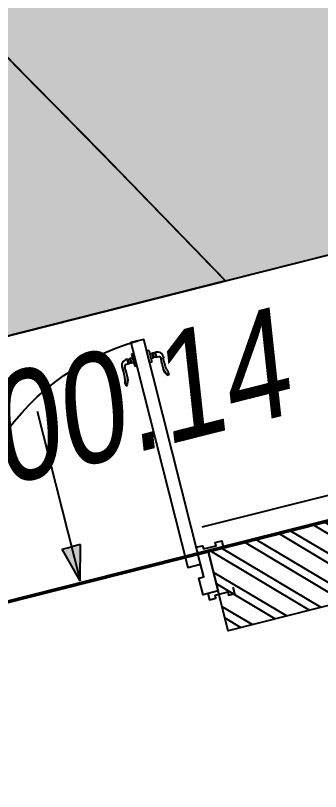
# Model space of a CAD drawing. Header units: millimetres. Extents: x 97194 to 152491, y 18573 to 58496.
# Drawn here: x 142530 to 143459, y 40322 to 42685 of the extents above; entities that cross this region are included whole.
import ezdxf

# ---------------------------------------------------------------- set-up
doc = ezdxf.new("R2010")
doc.units = ezdxf.units.MM
for name, color, linetype in [('doors', 4, 'Continuous'), ('dwgmodels.com', 7, 'Continuous'), ('floor hatch', 252, 'Continuous'), ('furn3', 175, 'Continuous'), ('txt2', 7, 'Continuous'), ('wall', 5, 'Continuous')]:
    doc.layers.add(name, color=color, linetype=linetype)
doc.styles.get("Standard").update_dxf_attribs({"font": 'arial.ttf'})

# ---------------------------------------------------------------- blocks, each defined once
blk = doc.blocks.new('qw')
h = blk.add_hatch(color=0)
h.paths.add_polyline_path([(0, 0), (-107.2976678448031, 0), (-107.2976678448031, -28.75032344875945)])
h.paths.add_polyline_path([(-107.2976678448031, 28.75032344875944), (-107.2976678448031, 0), (0, 0)])
at = {"color": 0}
for p, q in [((0, 0), (-107.2976678448031, 28.75032344875945)), ((-107.2976678448031, 28.75032344875945), (-107.2976678448031, -7.275957614183426e-12)), ((-532.7255126889795, 0), (0, 0)), ((0, 0), (-107.2976678448031, -28.75032344875945)), ((-107.2976678448031, -28.75032344875945), (-107.2976678448031, 7.275957614183426e-12))]:
    blk.add_line(p, q, dxfattribs=at)
blk = doc.blocks.new('door-handle')
at = {"color": 0}
for p, q in [((-32, 10), (-32, -10.00000000000728)), ((-30, 9), (-32, 9)), ((-30, 9), (-30, -9)), ((-19, 9), (-21, 9)), ((-21, 9), (-21, -9)), ((-19, 10), (-19, -10.00000000000728)), ((-9, 10), (-19, 10)), ((0, 25), (-9, 25)), ((-9, 25), (-9, -25)), ((0, -25), (0, 25)), ((-32, -10.00000000000364), (-40.34172901356942, -10.00000000000364)), ((-30, -9), (-32, -9)), ((-19, -9), (-21, -9)), ((-9, -10), (-19, -10.00000000000364)), ((-9, -25), (0, -25)), ((-61.67027487228916, -93.05419732806331), (-60.75208368415406, -94.01785612024833))]:
    blk.add_line(p, q, dxfattribs=at)
for centre, radius, start, end in [((-34.46362960745319, -14.92424038324498), 25.04570281554129, 84.35495152263769, 191.5747182569977), ((-25.49999999999818, 16.17089144310557), 8.465913068820786, 237.8902061553036, 302.1097938446965), ((-242.8306956194119, -39.24300342557399), 184.8403687438857, 350.5395445302115, 5.991388819178432), ((-39.67183528947498, -19.52468724937171), 9.54821579143467, 85.9768775786792, 192.3256840784366), ((-595.5908857967352, -61.5688183318307), 548.0530142172786, 359.6930381090062, 4.186108045202766), ((-25.49999999999818, -16.17089144310921), 8.465913068820786, 57.89020615530352, 122.1097938446965), ((-38.8885466585707, -82.44414781276464), 25.13126123219481, 149.329352931917, 204.972632821159), ((-91.0594398050871, -62.15080612508973), 42.64671855244374, 313.5613391426849, 358.16915816811), ((-90.1706845965, -63.14248529410906), 42.64671855244374, 313.5613391426849, 358.16915816811)]:
    blk.add_arc(centre, radius, start, end, dxfattribs=at)
blk = doc.blocks.new('door 810x125')
at = {"layer": 'doors', "color": 34, "linetype": 'ByBlock'}
for points in [[(-62.49999999947613, -32), (-82.49999999947613, -32), (-82.49999999947613, -11.99999999994179), (-72.49999999947613, -11.99999999988358), (-72.49999999947613, 28.00000000005821), (-82.49999999947613, 28.00000000005821), (-82.49999999947613, 48.00000000005821), (-62.5, 48.00000000005821)], [(62.49999999947613, -32), (82.49999999947613, -32), (82.49999999947613, -11.99999999994179), (72.49999999947613, -11.99999999988358), (72.49999999947613, 28.00000000005821), (82.49999999947613, 28.00000000005821), (82.49999999947613, 48.00000000005821), (62.5, 48.00000000005821)], [(62.5, 0), (-62.5, 0), (-62.5, -47), (-10.49999999976717, -47), (-10.49999999976717, -32), (62.49999999953434, -31.99999999994179), (62.49999999953434, 0)], [(29.50000000029104, -31.99999999994179), (735.5000000002328, -32), (735.5000000002328, -72), (29.50000000029104, -71.99999999995634), (29.46767709980486, -32.00002611920354)], [(-62.49999999941792, -777.9999999999418), (-82.49999999941792, -777.9999999999418), (-82.49999999941792, -797.9999999999418), (-72.49999999941792, -798.0000000000582), (-72.49999999941792, -838), (-82.49999999941792, -838), (-82.49999999941792, -858), (-62.49999999994179, -858)], [(62.5, -810), (-62.5, -810), (-62.5, -763), (-10.49999999976717, -762.9999999999418), (-10.49999999976717, -777.9999999999418), (62.49999999953434, -778.0000000000582), (62.49999999953434, -810)], [(62.49999999941792, -777.9999999999418), (82.49999999941792, -777.9999999999418), (82.49999999941792, -797.9999999999418), (72.49999999941792, -798.0000000000582), (72.49999999941792, -838), (82.49999999941792, -838), (82.49999999941792, -858), (62.49999999994179, -858)]]:
    blk.add_lwpolyline(points, dxfattribs=at)
at = {"layer": 'doors'}
blk.add_arc((-10.49999999976717, -32), 746.268048357961, 272.8011120017163, 358.4642879844835, dxfattribs=at)
at = {"layer": 'doors', "color": 34, "linetype": 'ByBlock', "zscale": 0.07530120532436947}
for p, xscale, yscale, rotation in [((681.6094870693632, -32.00000000779983), 0.7530120532028377, 0.7530120532028377, 270.0000000310026), ((681.6094870693632, -72.00000000698492), -0.753012053319253, 0.753012053319253, 269.9999999689974)]:
    blk.add_blockref('door-handle', p, dxfattribs=dict(at, xscale=xscale, yscale=yscale, rotation=rotation))

msp = doc.modelspace()

# ---------------------------------------------------------------- hatches: boundary and pattern name
at = {"layer": 'dwgmodels.com', "true_color": 0xffcdbe}
h = msp.add_hatch(dxfattribs=at)
h.set_pattern_fill('HONEY', color=254, scale=50, style=0)
h.set_pattern_definition([(0, (-895877.3617967407, -955974.33654271), (238.125, 137.4815), [158.75, -317.5]), (120, (-895877.3617967407, -955974.33654271), (-238.1249715503903, 137.4815492761695), [158.75, -317.4999999999999]), (59.99999999999999, (-895877.3617967407, -955974.33654271), (2.844960973469313e-05, 274.9630492761694), [-317.5, 158.75])])
edge = h.paths.add_edge_path()
edge.add_line((105643.7085775571, 57854.44691355614), (110359.7725582591, 57515.32246487384))
edge.add_line((110359.7725582591, 57515.32246487384), (111413.6382032592, 56313.66345728998))
edge.add_line((111413.6382032592, 56313.66345728998), (112889.6382032592, 55459.66345728998))
edge.add_line((112889.6382032592, 55459.66345728998), (118772.9929110878, 55037.89207774092))
edge.add_line((118772.9929110878, 55037.89207774092), (120982.7159031509, 56103.29655656725))
edge.add_line((120982.7159031509, 56103.29655656725), (126670.8881387498, 55713.22746886109))
edge.add_line((126670.8881387498, 55713.22746886109), (125292.2852490654, 53675.93038898188))
edge.add_line((125292.2852490654, 53675.93038898188), (126735.4874830749, 50705.68376387056))
edge.add_line((126735.4874830749, 50705.68376387056), (130029.3976329309, 50470.41024876578))
edge.add_line((130029.3976329309, 50470.41024876578), (131880.1055487773, 53205.38335877185))
edge.add_line((131880.1055487773, 53205.38335877185), (130774.9005915576, 55479.99963698949))
edge.add_arc((133336.0198217582, 64281.45496847905), 9166.512295497629, 253.7756299186634, 286.212843936544)
edge.add_line((135895.368418625, 55479.48459683923), (138757.6382032583, 55273.663457288))
edge.add_arc((124248.3471569641, 61948.35480164104), 15970.94334121983, 309.6513681988886, 335.29620917218386, ccw=False)
edge.add_arc((87809.2407945422, -11501.27476545814), 76903.02865147655, 47.22321530209581, 52.6737199777055, ccw=False)
edge.add_arc((87809.2407940378, -11501.2747660053), 76903.02865222072, 43.95532345791298, 47.22321530209672, ccw=False)
edge.add_line((143170.2886798415, 41876.90610286692), (142251.1998846426, 41644.81515153259))
edge.add_line((142251.1998846426, 41644.81515153259), (139545.7998629732, 44278.61770803219))
edge.add_line((139545.7998629732, 44278.61770803219), (138879.1230975772, 44885.89021028037))
edge.add_arc((89600.2132744966, -9236.600364813003), 73196.00357534814, 47.68191748791511, 52.70564559510593)
edge.add_arc((132959.6257297506, 46783.29003767474), 2421.892878415561, 65.85213355945959, 138.0060237256344)
edge.add_line((131159.6382032592, 48403.66345728998), (129327.6799438957, 46447.88237907126))
edge.add_arc((132852.7463358932, 43133.62693344176), 4838.427660601657, 136.7654900240553, 159.0821058527817)
edge.add_arc((133137.5981653335, 43024.75064985974), 5143.377836633967, 159.0821058527797, 179.4476986934002)
edge.add_arc((147719.4976008413, 44573.77457561123), 19781.94814645508, 184.3471129680296, 197.8045536030858)
edge.add_arc((152601.239537242, 46141.55842573781), 24909.26231025772, 197.8045536030856, 204.1295049327599)
edge.add_line((129868.4543339028, 35958.64009452896), (129898.6382032593, 35666.66345728998))
edge.add_line((129898.6382032593, 35666.66345728998), (133669.7113951909, 31200.91888789443))
edge.add_line((133669.7113951909, 31200.91888789442), (138280.2513013131, 24953.12706609553))
edge.add_line((138280.2513013131, 24953.12706609553), (140730.48977575, 19823.33402027661))
edge.add_line((140730.48977575, 19823.33402027661), (137993.3632862452, 18573.2776486724))
edge.add_line((137993.3632862452, 18573.2776486724), (136453.6382032589, 21944.66345729056))
edge.add_line((136453.6382032589, 21944.66345729056), (133415.6304122351, 26559.33069779101))
edge.add_line((133415.6304122351, 26559.33069779101), (131125.2580109523, 29521.48144375143))
edge.add_line((131125.2580109523, 29521.48144375143), (128577.3983162486, 32495.37800880015))
edge.add_line((128577.3983162486, 32495.37800880015), (125145.1197933174, 36134.94666595309))
edge.add_line((125145.1197933174, 36134.94666595309), (124963.907465136, 36337.08048702736))
edge.add_line((124963.907465136, 36337.08048702736), (119548.2833391316, 41448.49184120953))
edge.add_arc((115463.0685633577, 37120.13981344907), 5951.773772617658, 46.65528636752876, 82.22757336823311)
edge.add_line((116267.9790874556, 43017.23486852628), (116451.7772267339, 45976.29981903912))
edge.add_line((116451.7772267339, 45976.29981903912), (118658.7490450468, 45839.21688222309))
edge.add_line((118658.7490450468, 45839.21688222309), (119148.612794035, 53725.79645179532))
edge.add_line((119148.612794035, 53725.79645179532), (116188.6544301637, 53909.65008417383))
edge.add_line((116188.6544301637, 53909.65008417383), (109265.6382032592, 54339.66345728998))
edge.add_line((109265.6382032592, 54339.66345728998), (107894.265255157, 54424.84435069043))
edge.add_line((107894.265255157, 54424.84435069043), (107887.7942061346, 54320.66345728998))
edge.add_arc((107810.4592940206, 53545.2171851617), 779.2930190816005, 84.30474917640556, 229.9590935706964)
edge.add_line((107309.1133146866, 52948.60188314965), (106721.0511311664, 52985.1285349527))
edge.add_line((106721.0511311664, 52985.1285349527), (106541.6382032592, 50096.66345728998))
edge.add_line((106541.6382032592, 50096.66345728998), (107300.2066983337, 50049.54604681063))
edge.add_arc((110437.4816086345, 48049.53190473659), 3720.557811847432, 147.4824713771969, 251.3194061871365)
edge.add_line((109245.8161466955, 44524.97748493816), (109241.3853551505, 44453.64379235875))
edge.add_line((109241.3853551505, 44453.64379235875), (110303.6382032592, 44387.66345728998))
edge.add_line((110303.6382032592, 44387.66345728998), (110425.5638269417, 46350.60955143749))
edge.add_line((110425.5638269417, 46350.60955143749), (116429.2464300384, 45977.69928764779))
edge.add_line((116429.2464300384, 45977.69928764779), (116201.0440817945, 42303.74713032442))
edge.add_line((116201.0440817945, 42303.74713032442), (109723.6381789764, 42706.08204767102))
edge.add_line((109723.6381789764, 42706.08204767102), (109765.6236417242, 43382.02856017387))
edge.add_line((109765.6236417242, 43382.02856017387), (106276.6382032591, 43598.74196196924))
edge.add_arc((106541.2167966711, 45229.24468390702), 1651.82957908447, 177.7959121330194, 260.78305878953563, ccw=False)
edge.add_line((104890.609282368, 45292.77256805782), (105042.4141881516, 48173.88562150748))
edge.add_line((105042.4141881516, 48173.88562150748), (101134.1943090044, 48416.66992891399))
edge.add_line((101134.1943090044, 48416.66992891399), (101194.0375597623, 49356.30490064056))
edge.add_line((101194.0375597623, 49356.30490064056), (101368.6837243679, 49345.18207777158))
edge.add_line((101368.6837243679, 49345.18207777158), (101372.4150343621, 49403.76962635125))
edge.add_line((101372.4150343621, 49403.76962635125), (105104.6382032592, 49175.66345728998))
edge.add_line((105104.6382032592, 49175.66345728998), (105643.7085775571, 57854.44691355614))
at = {"layer": 'floor hatch', "true_color": 0xcef77e}
h = msp.add_hatch(color=71, dxfattribs=at)
edge = h.paths.add_edge_path()
edge.add_arc((87809.24079412872, -11501.27476591622), 76903.02865209352, 43.95532345791207, 52.673719977665314, ccw=False)
edge.add_line((143170.2886798417, 41876.90610286681), (143608.301967387, 41987.5144805712))
edge.add_line((143608.301967387, 41987.5144805712), (143647.5526389632, 41832.08036199689))
edge.add_line((143647.5526389632, 41832.08036199689), (146857.2965929749, 42287.44868595815))
edge.add_line((146857.2965929749, 42287.44868595815), (143679.1876001709, 53195.80095081491))
edge.add_line((143679.1876001709, 53195.80095081491), (143567.2303027023, 53579.81340314395))
edge.add_line((143567.2303027023, 53579.81340314395), (142941.3005490856, 55172.43806755595))
edge.add_line((142941.3005490856, 55172.43806755595), (138836.3074173256, 55467.62141077436))
edge.add_line((138836.3074173256, 55467.62141077436), (138757.6382032592, 55273.66345728998))
edge.add_arc((124248.3471569591, 61948.35480164472), 15970.94334122591, 309.65136819890074, 335.2962091721872, ccw=False)
at = {"layer": 'wall'}
h = msp.add_hatch(dxfattribs=at)
h.set_pattern_fill('ANSI32', color=4, scale=7.999999999999999, angle=-75.82778998125396, style=0)
h.set_pattern_definition([(329.1722100187461, (-16179.90279377895, 109620.7536382014), (39.04940803908602, 65.43381183911697), []), (329.1722100187461, (-16171.10798871345, 109585.9258831985), (39.04940803908602, 65.43381183911697), [])])
h.paths.add_polyline_path([(143116.7890009249, 41054.31453880236), (146049.7207557891, 41794.9469181306), (146735.2647763242, 39080.16711197579), (142469.1822237945, 38002.88365113469), (141783.6382032592, 40717.66345728998), (142331.4419855728, 40855.99644714753), (142392.6512731205, 40613.60539302696), (142087.238544928, 40536.48169071675), (142650.3639903677, 38306.4839928035), (146431.6644346554, 39261.348878549), (145868.5389892157, 41491.34657646225), (143177.9982884726, 40811.92348468179)])

# ---------------------------------------------------------------- linework, layer by layer
at = {"layer": 'dwgmodels.com', "color": 3, "elevation": 99651}
msp.add_lwpolyline([(134439.6382032592, 49651.66345728998, -0.03805954201608484), (143170.2886798417, 41876.90610286681), (143608.301967387, 41987.5144805712), (143647.5526389632, 41832.08036199689), (146857.2965929749, 42287.44868595815), (146857.2965929749, 42287.44868595815), (146857.2965929749, 42287.44868595815), (143679.1876001709, 53195.80095081491), (143567.2303027023, 53579.81340314395), (142941.3005490856, 55172.43806755595), (138836.3074173256, 55467.62141077436), (138757.6382032592, 55273.66345728998, -0.1123660937541298), (134439.6382032571, 49651.66345729138, -1.517844403658201)], format="xyb", dxfattribs=at)
at = {"layer": 'dwgmodels.com', "color": 1}
msp.add_lwpolyline([(134439.6382032556, 49651.66345729021, -0.02378679788203724), (140037.4676930674, 44945.94067344541, -0.01425983449738321), (143170.2886798415, 41876.90610286692), (142251.1998846426, 41644.81515153259), (139545.7998629732, 44278.61770803219, 0.02377129758348781), (139545.7998629732, 44278.61770803219), (139545.7998629732, 44278.61770803219, 0.2159324549007743), (139545.7998629732, 44278.61770803219), (139545.7998629732, 44278.61770803219), (138879.1230975772, 44885.89021028037), (138879.1230975772, 44885.89021028037), (138879.1230975772, 44885.89021028037), (138879.1230975772, 44885.89021028037), (138879.1230975772, 44885.89021028037), (138879.1230975772, 44885.89021028037, 0.405222047386912), (138879.1230975772, 44885.89021028037), (138879.1230975772, 44885.89021028037, -0.1022642038248327), (138879.1230975772, 44885.89021028037, 0.02192366054934664), (133950.4049692526, 48993.24967827724, 0.3256622201061998)], format="xyb", dxfattribs=at)
at = {"layer": 'dwgmodels.com'}
msp.add_lwpolyline([(142339.7023305559, 40858.08237326535), (142147.6382032594, 41618.66345728998), (143608.301967387, 41987.5144805712), (143800.3660946837, 41226.93339654669)], dxfattribs=at)
at = {"layer": 'dwgmodels.com', "lineweight": 50}
msp.add_lwpolyline([(146761.3976371527, 38955.26945373899), (142500.3976371537, 37879.26945373841), (141783.6382032592, 40717.66345728998), (146044.6382032592, 41793.66345728998)], close=True, dxfattribs=at)
at = {"layer": 'dwgmodels.com'}
msp.add_arc((87809.24079414831, -11501.27476589434, 99651), 76903.02865206424, 43.95532345796707, 52.67371997798982, dxfattribs=at)
at = {"layer": 'wall'}
msp.add_line((146104.0752857609, 41886.02702063169), (143098.4262146604, 41127.03185503909), dxfattribs=at)
at = {"layer": 'wall', "color": 0}
msp.add_lwpolyline([(143116.7890009249, 41054.31453880236), (146049.7207557891, 41794.9469181306), (146735.2647763242, 39080.16711197579), (142469.1822237945, 38002.88365113469), (141783.6382032592, 40717.66345728998), (142331.4419855728, 40855.99644714753), (142392.6512731205, 40613.60539302696), (142087.238544928, 40536.48169071675), (142650.3639903677, 38306.4839928035), (146431.6644346554, 39261.348878549), (145868.5389892157, 41491.34657646225), (143177.9982884726, 40811.92348468179), (143116.7890009249, 41054.31453880236)], dxfattribs=at)

# ---------------------------------------------------------------- block references
at = {"color": 0, "rotation": 284.1722100187461}
msp.add_blockref('qw', (142727.1188696452, 40963.68374824939), dxfattribs=at)
at = {"layer": 'furn3', "color": 34, "linetype": 'ByBlock', "xscale": -1, "rotation": 284.1722100187461}
msp.add_blockref('door 810x125', (143132.0913228117, 40993.71677527257), dxfattribs=at)

# ---------------------------------------------------------------- texts
at = {"layer": 'txt2', "oblique": 8, "width": 0.8}
msp.add_text('100.14', height=329.9999999999999, rotation=14.1722100183896, dxfattribs=at).set_placement((142291.5345630463, 41200.4627304668))

doc.saveas('drawing.dxf')
